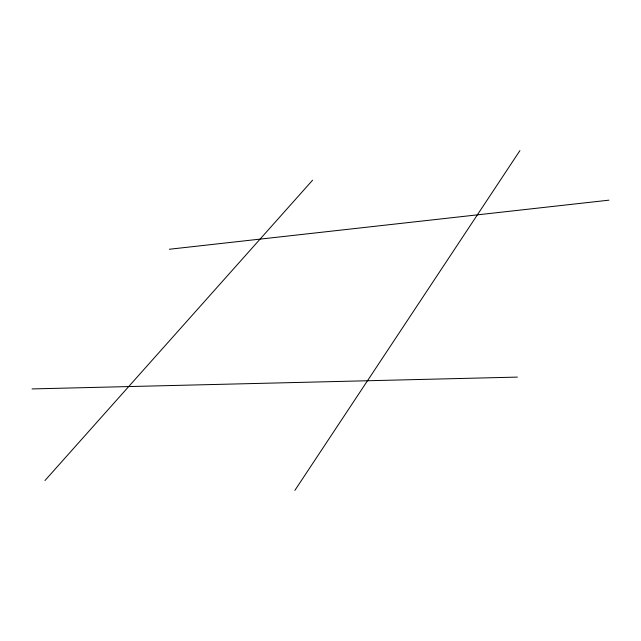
<?xml version="1.0" encoding="UTF-8"?>
<svg xmlns="http://www.w3.org/2000/svg" width="641" height="641" viewBox="0 0 641 641"><rect width="100%" height="100%" fill="white"/><g stroke="black" fill="none" stroke-linecap="round" stroke-linejoin="round"><path stroke-width="0.96" d="M294.852 490.405L519.931 150.595M44.982 480.518L312.568 180.201M169.32 249.253L608.95 200.168M32.05 388.927L517.391 377.1"/></g></svg>
